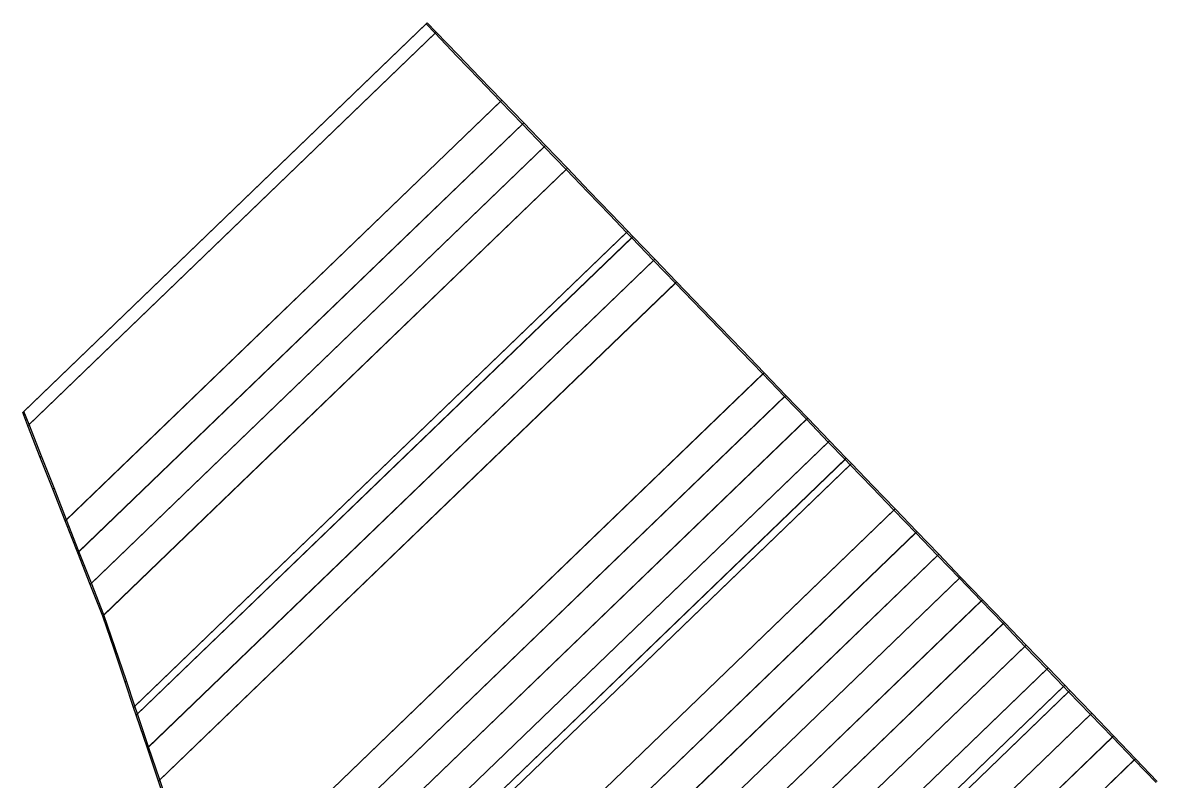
# Model space of a CAD drawing. Header units: metres. Extents: x 225018.4 to 225065.7, y 450831.4 to 450886.9.
# Drawn here: x 225018.399 to 225022.002, y 450854.313 to 450856.72 of the extents above; entities that cross this region are included whole.
import ezdxf

# ---------------------------------------------------------------- set-up
doc = ezdxf.new("R2010")
doc.units = ezdxf.units.M
doc.header["$MEASUREMENT"] = 0
doc.layers.add('사면1', color=7, linetype='Continuous')

msp = doc.modelspace()

# ---------------------------------------------------------------- linework, layer by layer
at = {"layer": '사면1', "color": 53, "extrusion": (-0.396745, -0.387681, -0.832043)}
for p, q in [((225019.6799, 450856.7156, 166.3917), (225018.3994, 450855.4826, 167.5768)), ((225019.7085, 450856.6859, 166.3919), (225019.6799, 450856.7156, 166.3917)), ((225019.7085, 450856.6859, 166.3919), (225018.4157, 450855.441, 167.5884)), ((225019.7085, 450856.6859, 166.3919), (225018.4157, 450855.441, 167.5884)), ((225019.7779, 450856.6139, 166.3924), (225019.7085, 450856.6859, 166.3919)), ((225019.8473, 450856.5418, 166.3929), (225019.7779, 450856.6139, 166.3924)), ((225019.9166, 450856.4698, 166.3933), (225019.8473, 450856.5418, 166.3929)), ((225019.9166, 450856.4698, 166.3933), (225018.5345, 450855.1389, 167.6725)), ((225019.9166, 450856.4698, 166.3933), (225018.5345, 450855.1389, 167.6725)), ((225019.986, 450856.3978, 166.3938), (225019.9166, 450856.4698, 166.3933)), ((225019.986, 450856.3978, 166.3938), (225018.5741, 450855.0382, 167.7006)), ((225019.986, 450856.3978, 166.3938), (225018.5741, 450855.0382, 167.7006)), ((225020.0554, 450856.3257, 166.3943), (225019.986, 450856.3978, 166.3938)), ((225020.0554, 450856.3257, 166.3943), (225018.6137, 450854.9375, 167.7286)), ((225020.0554, 450856.3257, 166.3943), (225018.6137, 450854.9375, 167.7286)), ((225020.1247, 450856.2537, 166.3948), (225020.0554, 450856.3257, 166.3943)), ((225020.1247, 450856.2537, 166.3948), (225018.6533, 450854.8368, 167.7567)), ((225020.1247, 450856.2537, 166.3948), (225018.6533, 450854.8368, 167.7567)), ((225020.1941, 450856.1817, 166.3953), (225020.1247, 450856.2537, 166.3948)), ((225020.2635, 450856.1097, 166.3958), (225020.1941, 450856.1817, 166.3953)), ((225020.3166, 450856.0545, 166.3962), (225020.2635, 450856.1097, 166.3958)), ((225020.3166, 450856.0545, 166.3962), (225018.7517, 450854.5475, 167.8445)), ((225020.3166, 450856.0545, 166.3962), (225018.7517, 450854.5475, 167.8445)), ((225020.3328, 450856.0376, 166.3963), (225018.76, 450854.523, 167.852)), ((225020.3328, 450856.0376, 166.3963), (225018.76, 450854.523, 167.852)), ((225020.3328, 450856.0376, 166.3963), (225020.3166, 450856.0545, 166.3962)), ((225020.4022, 450855.9656, 166.3968), (225020.3328, 450856.0376, 166.3963)), ((225020.4022, 450855.9656, 166.3968), (225018.7953, 450854.4182, 167.884)), ((225020.4022, 450855.9656, 166.3968), (225018.7953, 450854.4182, 167.884)), ((225020.4715, 450855.8936, 166.3972), (225020.4022, 450855.9656, 166.3968)), ((225020.4715, 450855.8936, 166.3972), (225018.8306, 450854.3134, 167.916)), ((225020.4715, 450855.8936, 166.3972), (225018.8306, 450854.3134, 167.916)), ((225020.6103, 450855.7495, 166.3982), (225020.4715, 450855.8936, 166.3972)), ((225020.6796, 450855.6775, 166.3987), (225020.6103, 450855.7495, 166.3982)), ((225020.749, 450855.6054, 166.3992), (225020.6796, 450855.6775, 166.3987)), ((225020.749, 450855.6054, 166.3992), (225018.9731, 450853.8953, 168.0428)), ((225020.749, 450855.6054, 166.3992), (225018.9731, 450853.8953, 168.0428)), ((225020.8184, 450855.5334, 166.3997), (225020.749, 450855.6054, 166.3992)), ((225020.8184, 450855.5334, 166.3997), (225019.0092, 450853.7913, 168.0741)), ((225020.8184, 450855.5334, 166.3997), (225019.0092, 450853.7913, 168.0741)), ((225020.8877, 450855.4614, 166.4002), (225020.8184, 450855.5334, 166.3997)), ((225018.4157, 450855.441, 167.5884), (225018.3994, 450855.4826, 167.5768)), ((225020.8877, 450855.4614, 166.4002), (225019.0453, 450853.6872, 168.1053)), ((225020.8877, 450855.4614, 166.4002), (225019.0453, 450853.6872, 168.1053)), ((225020.9571, 450855.3893, 166.4007), (225020.8877, 450855.4614, 166.4002)), ((225018.4553, 450855.3403, 167.6164), (225018.4157, 450855.441, 167.5884)), ((225020.9571, 450855.3893, 166.4007), (225019.0814, 450853.5831, 168.1366)), ((225020.9571, 450855.3893, 166.4007), (225019.0814, 450853.5831, 168.1366)), ((225021.0102, 450855.3341, 166.401), (225020.9571, 450855.3893, 166.4007)), ((225018.4949, 450855.2396, 167.6445), (225018.4553, 450855.3403, 167.6164)), ((225021.0102, 450855.3341, 166.401), (225019.1091, 450853.5034, 168.1606)), ((225021.0102, 450855.3341, 166.401), (225019.1091, 450853.5034, 168.1606)), ((225021.0265, 450855.3173, 166.4011), (225019.1175, 450853.479, 168.1679)), ((225021.0265, 450855.3173, 166.4011), (225019.1175, 450853.479, 168.1679)), ((225021.0265, 450855.3173, 166.4011), (225021.0102, 450855.3341, 166.401)), ((225021.0958, 450855.2453, 166.4016), (225021.0265, 450855.3173, 166.4011)), ((225018.5345, 450855.1389, 167.6725), (225018.4949, 450855.2396, 167.6445)), ((225021.1652, 450855.1732, 166.4021), (225021.0958, 450855.2453, 166.4016)), ((225021.1652, 450855.1732, 166.4021), (225019.1897, 450853.2709, 168.2305)), ((225021.1652, 450855.1732, 166.4021), (225019.1897, 450853.2709, 168.2305)), ((225021.2346, 450855.1012, 166.4026), (225021.1652, 450855.1732, 166.4021)), ((225018.5741, 450855.0382, 167.7006), (225018.5345, 450855.1389, 167.6725)), ((225021.2346, 450855.1012, 166.4026), (225019.2258, 450853.1668, 168.2618)), ((225021.2346, 450855.1012, 166.4026), (225019.2258, 450853.1668, 168.2618)), ((225021.3039, 450855.0292, 166.4031), (225021.2346, 450855.1012, 166.4026)), ((225018.6137, 450854.9375, 167.7286), (225018.5741, 450855.0382, 167.7006)), ((225021.3039, 450855.0292, 166.4031), (225019.2619, 450853.0627, 168.2931)), ((225021.3039, 450855.0292, 166.4031), (225019.2619, 450853.0627, 168.2931)), ((225021.3733, 450854.9571, 166.4036), (225021.3039, 450855.0292, 166.4031)), ((225021.3733, 450854.9571, 166.4036), (225019.298, 450852.9587, 168.3243)), ((225021.3733, 450854.9571, 166.4036), (225019.298, 450852.9587, 168.3243)), ((225021.4426, 450854.8851, 166.4041), (225021.3733, 450854.9571, 166.4036)), ((225018.6533, 450854.8368, 167.7567), (225018.6137, 450854.9375, 167.7286)), ((225021.4426, 450854.8851, 166.4041), (225019.3341, 450852.8546, 168.3556)), ((225021.4426, 450854.8851, 166.4041), (225019.3341, 450852.8546, 168.3556)), ((225021.512, 450854.8131, 166.4045), (225021.4426, 450854.8851, 166.4041)), ((225018.6893, 450854.7327, 167.788), (225018.6533, 450854.8368, 167.7567)), ((225021.512, 450854.8131, 166.4045), (225019.3702, 450852.7506, 168.3868)), ((225021.512, 450854.8131, 166.4045), (225019.3702, 450852.7506, 168.3868)), ((225021.5814, 450854.741, 166.405), (225021.512, 450854.8131, 166.4045)), ((225018.7247, 450854.6278, 167.82), (225018.6893, 450854.7327, 167.788)), ((225021.5814, 450854.741, 166.405), (225019.4063, 450852.6466, 168.4181)), ((225021.5814, 450854.741, 166.405), (225019.4063, 450852.6466, 168.4181)), ((225021.6507, 450854.669, 166.4055), (225021.5814, 450854.741, 166.405)), ((225021.6507, 450854.669, 166.4055), (225019.4425, 450852.5425, 168.4493)), ((225021.6507, 450854.669, 166.4055), (225019.4425, 450852.5425, 168.4493)), ((225021.7039, 450854.6138, 166.4059), (225021.6507, 450854.669, 166.4055)), ((225018.7517, 450854.5475, 167.8445), (225018.7247, 450854.6278, 167.82)), ((225021.7039, 450854.6138, 166.4059), (225019.4701, 450852.4628, 168.4733)), ((225021.7039, 450854.6138, 166.4059), (225019.4701, 450852.4628, 168.4733)), ((225021.7201, 450854.597, 166.406), (225019.4786, 450852.4385, 168.4806)), ((225021.7201, 450854.597, 166.406), (225019.4786, 450852.4385, 168.4806)), ((225021.7201, 450854.597, 166.406), (225021.7039, 450854.6138, 166.4059)), ((225021.7895, 450854.525, 166.4065), (225021.7201, 450854.597, 166.406)), ((225018.76, 450854.523, 167.852), (225018.7517, 450854.5475, 167.8445)), ((225018.7953, 450854.4182, 167.884), (225018.76, 450854.523, 167.852)), ((225021.7895, 450854.525, 166.4065), (225019.5147, 450852.3344, 168.5118)), ((225021.7895, 450854.525, 166.4065), (225019.5147, 450852.3344, 168.5118)), ((225021.8588, 450854.4529, 166.407), (225021.7895, 450854.525, 166.4065)), ((225021.8588, 450854.4529, 166.407), (225019.5509, 450852.2304, 168.5431)), ((225021.8588, 450854.4529, 166.407), (225019.5509, 450852.2304, 168.5431)), ((225021.9282, 450854.3809, 166.4075), (225021.8588, 450854.4529, 166.407)), ((225018.8306, 450854.3134, 167.916), (225018.7953, 450854.4182, 167.884)), ((225021.9282, 450854.3809, 166.4075), (225019.587, 450852.1264, 168.5743)), ((225021.9282, 450854.3809, 166.4075), (225019.587, 450852.1264, 168.5743)), ((225021.9976, 450854.3089, 166.408), (225021.9282, 450854.3809, 166.4075)), ((225018.8659, 450854.2086, 167.9479), (225018.8306, 450854.3134, 167.916))]:
    msp.add_line(p, q, dxfattribs=at)
at = {"layer": '사면1', "color": 53, "extrusion": (-0.695258, 0.718753, -0.003373)}
for p, q in [((225019.6799, 450856.7156, 166.3917), (225018.3994, 450855.4826, 167.5768)), ((225019.6839, 450856.7195, 166.4), (225018.4034, 450855.4864, 167.5851)), ((225019.6839, 450856.7195, 166.4), (225019.6799, 450856.7156, 166.3917)), ((225018.4034, 450855.4864, 167.5851), (225018.3994, 450855.4826, 167.5768))]:
    msp.add_line(p, q, dxfattribs=at)
at = {"layer": '사면1', "color": 53, "extrusion": (0.396745, 0.387681, 0.832043)}
for p, q in [((225019.6839, 450856.7195, 166.4), (225018.4034, 450855.4864, 167.5851)), ((225019.7125, 450856.6898, 166.4002), (225019.6839, 450856.7195, 166.4)), ((225019.7125, 450856.6898, 166.4002), (225018.4197, 450855.4449, 167.5967)), ((225019.7125, 450856.6898, 166.4002), (225018.4197, 450855.4449, 167.5967)), ((225019.7819, 450856.6178, 166.4007), (225019.7125, 450856.6898, 166.4002)), ((225019.8512, 450856.5457, 166.4012), (225019.7819, 450856.6178, 166.4007)), ((225019.9206, 450856.4737, 166.4017), (225019.8512, 450856.5457, 166.4012)), ((225019.9206, 450856.4737, 166.4017), (225018.5385, 450855.1427, 167.6808)), ((225019.9206, 450856.4737, 166.4017), (225018.5385, 450855.1427, 167.6808)), ((225019.99, 450856.4017, 166.4022), (225019.9206, 450856.4737, 166.4017)), ((225019.99, 450856.4017, 166.4022), (225018.5781, 450855.042, 167.7089)), ((225019.99, 450856.4017, 166.4022), (225018.5781, 450855.042, 167.7089)), ((225020.0593, 450856.3296, 166.4026), (225019.99, 450856.4017, 166.4022)), ((225020.0593, 450856.3296, 166.4026), (225018.6177, 450854.9413, 167.7369)), ((225020.0593, 450856.3296, 166.4026), (225018.6177, 450854.9413, 167.7369)), ((225020.1287, 450856.2576, 166.4031), (225020.0593, 450856.3296, 166.4026)), ((225020.1287, 450856.2576, 166.4031), (225018.6572, 450854.8406, 167.765)), ((225020.1287, 450856.2576, 166.4031), (225018.6572, 450854.8406, 167.765)), ((225020.1981, 450856.1856, 166.4036), (225020.1287, 450856.2576, 166.4031)), ((225020.2674, 450856.1135, 166.4041), (225020.1981, 450856.1856, 166.4036)), ((225020.3206, 450856.0583, 166.4045), (225020.2674, 450856.1135, 166.4041)), ((225020.3206, 450856.0583, 166.4045), (225018.7557, 450854.5514, 167.8528)), ((225020.3206, 450856.0583, 166.4045), (225018.7557, 450854.5514, 167.8528)), ((225020.3368, 450856.0415, 166.4046), (225020.3206, 450856.0583, 166.4045)), ((225020.3368, 450856.0415, 166.4046), (225018.7639, 450854.5269, 167.8603)), ((225020.3368, 450856.0415, 166.4046), (225018.7639, 450854.5269, 167.8603)), ((225020.4061, 450855.9695, 166.4051), (225020.3368, 450856.0415, 166.4046)), ((225020.4061, 450855.9695, 166.4051), (225018.7993, 450854.4221, 167.8923)), ((225020.4061, 450855.9695, 166.4051), (225018.7993, 450854.4221, 167.8923)), ((225020.4755, 450855.8974, 166.4056), (225020.4061, 450855.9695, 166.4051)), ((225020.4755, 450855.8974, 166.4056), (225018.8346, 450854.3173, 167.9243)), ((225020.4755, 450855.8974, 166.4056), (225018.8346, 450854.3173, 167.9243)), ((225020.6142, 450855.7534, 166.4065), (225020.4755, 450855.8974, 166.4056)), ((225020.6836, 450855.6813, 166.407), (225020.6142, 450855.7534, 166.4065)), ((225020.753, 450855.6093, 166.4075), (225020.6836, 450855.6813, 166.407)), ((225020.753, 450855.6093, 166.4075), (225018.9771, 450853.8992, 168.0511)), ((225020.753, 450855.6093, 166.4075), (225018.9771, 450853.8992, 168.0511)), ((225020.8223, 450855.5373, 166.408), (225020.753, 450855.6093, 166.4075)), ((225020.8223, 450855.5373, 166.408), (225019.0132, 450853.7951, 168.0824)), ((225020.8223, 450855.5373, 166.408), (225019.0132, 450853.7951, 168.0824)), ((225020.8917, 450855.4652, 166.4085), (225020.8223, 450855.5373, 166.408)), ((225018.4197, 450855.4449, 167.5967), (225018.4034, 450855.4864, 167.5851)), ((225020.8917, 450855.4652, 166.4085), (225019.0493, 450853.6911, 168.1137)), ((225020.8917, 450855.4652, 166.4085), (225019.0493, 450853.6911, 168.1137)), ((225020.9611, 450855.3932, 166.409), (225020.8917, 450855.4652, 166.4085)), ((225018.4593, 450855.3442, 167.6248), (225018.4197, 450855.4449, 167.5967)), ((225020.9611, 450855.3932, 166.409), (225019.0854, 450853.587, 168.1449)), ((225020.9611, 450855.3932, 166.409), (225019.0854, 450853.587, 168.1449)), ((225021.0142, 450855.338, 166.4093), (225020.9611, 450855.3932, 166.409)), ((225018.4989, 450855.2435, 167.6528), (225018.4593, 450855.3442, 167.6248)), ((225021.0142, 450855.338, 166.4093), (225019.113, 450853.5073, 168.1689)), ((225021.0142, 450855.338, 166.4093), (225019.113, 450853.5073, 168.1689)), ((225021.0304, 450855.3212, 166.4095), (225021.0142, 450855.338, 166.4093)), ((225021.0304, 450855.3212, 166.4095), (225019.1215, 450853.4829, 168.1762)), ((225021.0304, 450855.3212, 166.4095), (225019.1215, 450853.4829, 168.1762)), ((225021.0998, 450855.2491, 166.4099), (225021.0304, 450855.3212, 166.4095)), ((225018.5385, 450855.1427, 167.6808), (225018.4989, 450855.2435, 167.6528)), ((225021.1692, 450855.1771, 166.4104), (225021.0998, 450855.2491, 166.4099)), ((225021.1692, 450855.1771, 166.4104), (225019.1936, 450853.2748, 168.2388)), ((225021.1692, 450855.1771, 166.4104), (225019.1936, 450853.2748, 168.2388)), ((225021.2385, 450855.1051, 166.4109), (225021.1692, 450855.1771, 166.4104)), ((225018.5781, 450855.042, 167.7089), (225018.5385, 450855.1427, 167.6808)), ((225021.2385, 450855.1051, 166.4109), (225019.2297, 450853.1707, 168.2701)), ((225021.2385, 450855.1051, 166.4109), (225019.2297, 450853.1707, 168.2701)), ((225021.3079, 450855.0331, 166.4114), (225021.2385, 450855.1051, 166.4109)), ((225018.6177, 450854.9413, 167.7369), (225018.5781, 450855.042, 167.7089)), ((225021.3079, 450855.0331, 166.4114), (225019.2658, 450853.0666, 168.3014)), ((225021.3079, 450855.0331, 166.4114), (225019.2658, 450853.0666, 168.3014)), ((225021.3772, 450854.961, 166.4119), (225021.3079, 450855.0331, 166.4114)), ((225018.6572, 450854.8406, 167.765), (225018.6177, 450854.9413, 167.7369)), ((225021.3772, 450854.961, 166.4119), (225019.3019, 450852.9626, 168.3326)), ((225021.3772, 450854.961, 166.4119), (225019.3019, 450852.9626, 168.3326)), ((225021.4466, 450854.889, 166.4124), (225021.3772, 450854.961, 166.4119)), ((225021.4466, 450854.889, 166.4124), (225019.3381, 450852.8585, 168.3639)), ((225021.4466, 450854.889, 166.4124), (225019.3381, 450852.8585, 168.3639)), ((225021.516, 450854.817, 166.4129), (225021.4466, 450854.889, 166.4124)), ((225018.6933, 450854.7365, 167.7963), (225018.6572, 450854.8406, 167.765)), ((225021.516, 450854.817, 166.4129), (225019.3742, 450852.7545, 168.3951)), ((225021.516, 450854.817, 166.4129), (225019.3742, 450852.7545, 168.3951)), ((225021.5853, 450854.7449, 166.4134), (225021.516, 450854.817, 166.4129)), ((225018.7286, 450854.6317, 167.8283), (225018.6933, 450854.7365, 167.7963)), ((225021.5853, 450854.7449, 166.4134), (225019.4103, 450852.6504, 168.4264)), ((225021.5853, 450854.7449, 166.4134), (225019.4103, 450852.6504, 168.4264)), ((225021.6547, 450854.6729, 166.4138), (225021.5853, 450854.7449, 166.4134)), ((225021.6547, 450854.6729, 166.4138), (225019.4464, 450852.5464, 168.4576)), ((225021.6547, 450854.6729, 166.4138), (225019.4464, 450852.5464, 168.4576)), ((225021.7078, 450854.6177, 166.4142), (225021.6547, 450854.6729, 166.4138)), ((225018.7557, 450854.5514, 167.8528), (225018.7286, 450854.6317, 167.8283)), ((225021.7078, 450854.6177, 166.4142), (225019.4741, 450852.4667, 168.4816)), ((225021.7078, 450854.6177, 166.4142), (225019.4741, 450852.4667, 168.4816)), ((225021.7241, 450854.6009, 166.4143), (225021.7078, 450854.6177, 166.4142)), ((225021.7241, 450854.6009, 166.4143), (225019.4826, 450852.4424, 168.4889)), ((225021.7241, 450854.6009, 166.4143), (225019.4826, 450852.4424, 168.4889)), ((225021.7934, 450854.5288, 166.4148), (225021.7241, 450854.6009, 166.4143)), ((225018.7639, 450854.5269, 167.8603), (225018.7557, 450854.5514, 167.8528)), ((225018.7993, 450854.4221, 167.8923), (225018.7639, 450854.5269, 167.8603)), ((225021.7934, 450854.5288, 166.4148), (225019.5187, 450852.3383, 168.5201)), ((225021.7934, 450854.5288, 166.4148), (225019.5187, 450852.3383, 168.5201)), ((225021.8628, 450854.4568, 166.4153), (225021.7934, 450854.5288, 166.4148)), ((225021.8628, 450854.4568, 166.4153), (225019.5548, 450852.2343, 168.5514)), ((225021.8628, 450854.4568, 166.4153), (225019.5548, 450852.2343, 168.5514)), ((225021.9322, 450854.3848, 166.4158), (225021.8628, 450854.4568, 166.4153)), ((225018.8346, 450854.3173, 167.9243), (225018.7993, 450854.4221, 167.8923)), ((225021.9322, 450854.3848, 166.4158), (225019.5909, 450852.1302, 168.5826)), ((225021.9322, 450854.3848, 166.4158), (225019.5909, 450852.1302, 168.5826)), ((225022.0015, 450854.3127, 166.4163), (225021.9322, 450854.3848, 166.4158)), ((225018.8699, 450854.2125, 167.9563), (225018.8346, 450854.3173, 167.9243))]:
    msp.add_line(p, q, dxfattribs=at)
at = {"layer": '사면1', "color": 53, "extrusion": (-0.846851, -0.195148, 0.494733)}
for p, q in [((225018.4034, 450855.4864, 167.5851), (225018.3994, 450855.4826, 167.5768)), ((225018.4157, 450855.441, 167.5884), (225018.3994, 450855.4826, 167.5768)), ((225018.4197, 450855.4449, 167.5967), (225018.4034, 450855.4864, 167.5851)), ((225018.4197, 450855.4449, 167.5967), (225018.4157, 450855.441, 167.5884)), ((225018.4197, 450855.4449, 167.5967), (225018.4157, 450855.441, 167.5884)), ((225018.4553, 450855.3403, 167.6164), (225018.4157, 450855.441, 167.5884)), ((225018.4593, 450855.3442, 167.6248), (225018.4197, 450855.4449, 167.5967)), ((225018.4593, 450855.3442, 167.6248), (225018.4553, 450855.3403, 167.6164)), ((225018.4593, 450855.3442, 167.6248), (225018.4553, 450855.3403, 167.6164)), ((225018.4949, 450855.2396, 167.6445), (225018.4553, 450855.3403, 167.6164)), ((225018.4989, 450855.2435, 167.6528), (225018.4593, 450855.3442, 167.6248)), ((225018.4989, 450855.2435, 167.6528), (225018.4949, 450855.2396, 167.6445)), ((225018.4989, 450855.2435, 167.6528), (225018.4949, 450855.2396, 167.6445)), ((225018.5345, 450855.1389, 167.6725), (225018.4949, 450855.2396, 167.6445)), ((225018.5385, 450855.1427, 167.6808), (225018.4989, 450855.2435, 167.6528)), ((225018.5385, 450855.1427, 167.6808), (225018.5345, 450855.1389, 167.6725)), ((225018.5385, 450855.1427, 167.6808), (225018.5345, 450855.1389, 167.6725)), ((225018.5741, 450855.0382, 167.7006), (225018.5345, 450855.1389, 167.6725)), ((225018.5781, 450855.042, 167.7089), (225018.5385, 450855.1427, 167.6808)), ((225018.5781, 450855.042, 167.7089), (225018.5741, 450855.0382, 167.7006)), ((225018.5781, 450855.042, 167.7089), (225018.5741, 450855.0382, 167.7006)), ((225018.6137, 450854.9375, 167.7286), (225018.5741, 450855.0382, 167.7006)), ((225018.6177, 450854.9413, 167.7369), (225018.5781, 450855.042, 167.7089)), ((225018.6177, 450854.9413, 167.7369), (225018.6137, 450854.9375, 167.7286)), ((225018.6177, 450854.9413, 167.7369), (225018.6137, 450854.9375, 167.7286)), ((225018.6572, 450854.8406, 167.765), (225018.6177, 450854.9413, 167.7369)), ((225018.6533, 450854.8368, 167.7567), (225018.6137, 450854.9375, 167.7286)), ((225018.6572, 450854.8406, 167.765), (225018.6533, 450854.8368, 167.7567))]:
    msp.add_line(p, q, dxfattribs=at)
at = {"layer": '사면1', "color": 53, "extrusion": (-0.862258, -0.153465, 0.482658)}
for p, q in [((225018.6572, 450854.8406, 167.765), (225018.6533, 450854.8368, 167.7567)), ((225018.6893, 450854.7327, 167.788), (225018.6533, 450854.8368, 167.7567)), ((225018.6933, 450854.7365, 167.7963), (225018.6572, 450854.8406, 167.765)), ((225018.6933, 450854.7365, 167.7963), (225018.6893, 450854.7327, 167.788))]:
    msp.add_line(p, q, dxfattribs=at)
at = {"layer": '사면1', "color": 53, "extrusion": (-0.865157, -0.14498, 0.480087)}
for p, q in [((225018.6933, 450854.7365, 167.7963), (225018.6893, 450854.7327, 167.788)), ((225018.7247, 450854.6278, 167.82), (225018.6893, 450854.7327, 167.788)), ((225018.7286, 450854.6317, 167.8283), (225018.6933, 450854.7365, 167.7963)), ((225018.7286, 450854.6317, 167.8283), (225018.7247, 450854.6278, 167.82)), ((225018.7286, 450854.6317, 167.8283), (225018.7247, 450854.6278, 167.82)), ((225018.7517, 450854.5475, 167.8445), (225018.7247, 450854.6278, 167.82)), ((225018.7557, 450854.5514, 167.8528), (225018.7286, 450854.6317, 167.8283)), ((225018.7557, 450854.5514, 167.8528), (225018.7517, 450854.5475, 167.8445)), ((225018.7557, 450854.5514, 167.8528), (225018.7517, 450854.5475, 167.8445)), ((225018.76, 450854.523, 167.852), (225018.7517, 450854.5475, 167.8445)), ((225018.7639, 450854.5269, 167.8603), (225018.7557, 450854.5514, 167.8528)), ((225018.7639, 450854.5269, 167.8603), (225018.76, 450854.523, 167.852)), ((225018.7639, 450854.5269, 167.8603), (225018.76, 450854.523, 167.852)), ((225018.7953, 450854.4182, 167.884), (225018.76, 450854.523, 167.852)), ((225018.7993, 450854.4221, 167.8923), (225018.7639, 450854.5269, 167.8603)), ((225018.7993, 450854.4221, 167.8923), (225018.7953, 450854.4182, 167.884)), ((225018.7993, 450854.4221, 167.8923), (225018.7953, 450854.4182, 167.884)), ((225018.8306, 450854.3134, 167.916), (225018.7953, 450854.4182, 167.884)), ((225018.8346, 450854.3173, 167.9243), (225018.7993, 450854.4221, 167.8923)), ((225018.8346, 450854.3173, 167.9243), (225018.8306, 450854.3134, 167.916)), ((225018.8346, 450854.3173, 167.9243), (225018.8306, 450854.3134, 167.916)), ((225018.8659, 450854.2086, 167.9479), (225018.8306, 450854.3134, 167.916)), ((225018.8699, 450854.2125, 167.9563), (225018.8346, 450854.3173, 167.9243))]:
    msp.add_line(p, q, dxfattribs=at)

doc.saveas('drawing.dxf')
